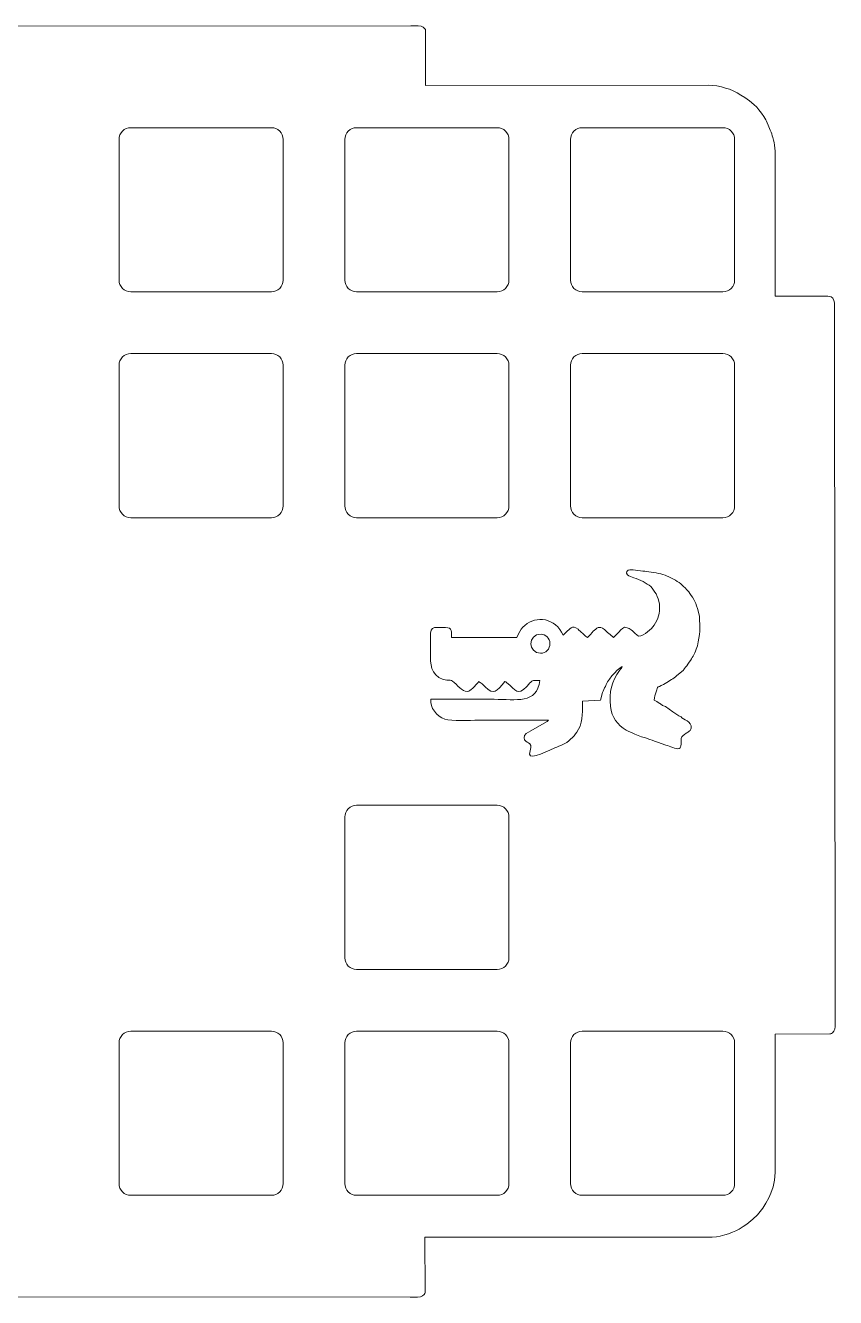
# Model space of a CAD drawing. Header units: centimetres. Extents: x -117 to 79, y -57 to 69.
# Drawn here: x 72.23 to 79.07, y 7.48 to 18.21 of the extents above; entities that cross this region are included whole.
import ezdxf

# ---------------------------------------------------------------- set-up
doc = ezdxf.new("R2010")
doc.units = ezdxf.units.CM
doc.header["$MEASUREMENT"] = 0
doc.layers.add('Layer 1', color=7, linetype='Continuous')

msp = doc.modelspace()

# ---------------------------------------------------------------- linework, layer by layer
at = {"layer": 'Layer 1', "lineweight": 9}
for points, knots in [([(78.55737, 15.94694), (78.55737, 15.94694), (78.55764, 17.15157), (78.55764, 17.15157), (78.55764, 17.15157), (78.55636, 17.17876), (78.55636, 17.17876), (78.55636, 17.17876), (78.55382, 17.20394), (78.55382, 17.20394), (78.55382, 17.20394), (78.5495, 17.22561), (78.5495, 17.22561), (78.5495, 17.22561), (78.54403, 17.24671), (78.54403, 17.24671), (78.54403, 17.24671), (78.53885, 17.26673), (78.53885, 17.26673), (78.53885, 17.26673), (78.53392, 17.28296), (78.53392, 17.28296), (78.53392, 17.28296), (78.52898, 17.29834), (78.52898, 17.29834), (78.52898, 17.29834), (78.52369, 17.31399), (78.52369, 17.31399), (78.52369, 17.31399), (78.51672, 17.33078), (78.51672, 17.33078), (78.51672, 17.33078), (78.5104, 17.34525), (78.5104, 17.34525), (78.5104, 17.34525), (78.50382, 17.35939), (78.50382, 17.35939), (78.50382, 17.35939), (78.49791, 17.37227), (78.49791, 17.37227), (78.49791, 17.37227), (78.49162, 17.39117), (78.49162, 17.39117), (78.49162, 17.39117), (78.4837, 17.40697), (78.4837, 17.40697), (78.4837, 17.40697), (78.47857, 17.41751), (78.47857, 17.41751), (78.47857, 17.41751), (78.47148, 17.4305), (78.47148, 17.4305), (78.47148, 17.4305), (78.46125, 17.44649), (78.46125, 17.44649), (78.46125, 17.44649), (78.44234, 17.47219), (78.44234, 17.47219), (78.44234, 17.47219), (78.42036, 17.50221), (78.42036, 17.50221), (78.42036, 17.50221), (78.4029, 17.52344), (78.4029, 17.52344), (78.4029, 17.52344), (78.37913, 17.54667), (78.37913, 17.54667), (78.37913, 17.54667), (78.34242, 17.57824), (78.34242, 17.57824), (78.34242, 17.57824), (78.30236, 17.60507), (78.30236, 17.60507), (78.30236, 17.60507), (78.26813, 17.62647), (78.26813, 17.62647), (78.26813, 17.62647), (78.23668, 17.64514), (78.23668, 17.64514), (78.23668, 17.64514), (78.20322, 17.66193), (78.20322, 17.66193), (78.20322, 17.66193), (78.17137, 17.67501), (78.17137, 17.67501), (78.17137, 17.67501), (78.1394, 17.6855), (78.1394, 17.6855), (78.1394, 17.6855), (78.10536, 17.69482), (78.10536, 17.69482), (78.10536, 17.69482), (78.06477, 17.70357), (78.06477, 17.70357), (78.06477, 17.70357), (78.03068, 17.70646), (78.03068, 17.70646), (78.03068, 17.70646), (77.99763, 17.70826), (77.99763, 17.70826), (77.99763, 17.70826), (75.60602, 17.70791), (75.60602, 17.70791), (75.60602, 17.70791), (75.60819, 18.16587), (75.60819, 18.16587), (75.60822, 18.17857), (75.6102, 18.17963), (75.58624, 18.19953), (75.5697, 18.21327), (75.52818, 18.20943), (75.48252, 18.20943), (75.48252, 18.20943), (70.30093, 18.20698), (70.30093, 18.20698), (70.25528, 18.20699), (70.25241, 18.2106), (70.22012, 18.20164), (70.18784, 18.19268), (70.18494, 18.16266), (70.18491, 18.14996), (70.18491, 18.14996), (70.18491, 17.70876), (70.18491, 17.70876), (70.18491, 17.70876), (70.15019, 17.70895), (70.15019, 17.70895)], [0, 0, 0, 0, 0.02380952, 0.02380952, 0.02380952, 0.04761905, 0.04761905, 0.04761905, 0.07142857, 0.07142857, 0.07142857, 0.0952381, 0.0952381, 0.0952381, 0.11904762, 0.11904762, 0.11904762, 0.14285714, 0.14285714, 0.14285714, 0.16666667, 0.16666667, 0.16666667, 0.19047619, 0.19047619, 0.19047619, 0.21428571, 0.21428571, 0.21428571, 0.23809524, 0.23809524, 0.23809524, 0.26190476, 0.26190476, 0.26190476, 0.28571429, 0.28571429, 0.28571429, 0.30952381, 0.30952381, 0.30952381, 0.33333333, 0.33333333, 0.33333333, 0.35714286, 0.35714286, 0.35714286, 0.38095238, 0.38095238, 0.38095238, 0.4047619, 0.4047619, 0.4047619, 0.42857143, 0.42857143, 0.42857143, 0.45238095, 0.45238095, 0.45238095, 0.47619048, 0.47619048, 0.47619048, 0.5, 0.5, 0.5, 0.52380952, 0.52380952, 0.52380952, 0.54761905, 0.54761905, 0.54761905, 0.57142857, 0.57142857, 0.57142857, 0.5952381, 0.5952381, 0.5952381, 0.61904762, 0.61904762, 0.61904762, 0.64285714, 0.64285714, 0.64285714, 0.66666667, 0.66666667, 0.66666667, 0.69047619, 0.69047619, 0.69047619, 0.71428571, 0.71428571, 0.71428571, 0.73809524, 0.73809524, 0.73809524, 0.76190476, 0.76190476, 0.76190476, 0.78571429, 0.78571429, 0.78571429, 0.80952381, 0.80952381, 0.80952381, 0.83333333, 0.83333333, 0.83333333, 0.85714286, 0.85714286, 0.85714286, 0.88095238, 0.88095238, 0.88095238, 0.9047619, 0.9047619, 0.9047619, 0.92857143, 0.92857143, 0.92857143, 0.95238095, 0.95238095, 0.95238095, 0.97619048, 0.97619048, 0.97619048, 1, 1, 1, 1]), ([(73.02125, 17.25215), (73.02125, 17.27836), (73.03164, 17.30352), (73.05017, 17.32207), (73.0687, 17.34062), (73.09396, 17.35105), (73.12017, 17.35107), (73.12017, 17.35107), (74.30721, 17.35107), (74.30721, 17.35107), (74.33343, 17.35109), (74.35858, 17.34068), (74.37713, 17.32216), (74.39568, 17.30363), (74.40612, 17.27836), (74.40614, 17.25215), (74.40614, 17.25215), (74.40614, 16.06511), (74.40614, 16.06511), (74.40615, 16.0389), (74.39575, 16.01374), (74.37722, 15.99519), (74.35869, 15.97664), (74.33343, 15.96621), (74.30721, 15.96619), (74.30721, 15.96619), (73.12017, 15.96619), (73.12017, 15.96619), (73.09396, 15.96617), (73.06881, 15.97658), (73.05026, 15.9951), (73.03171, 16.01363), (73.02127, 16.0389), (73.02125, 16.06511), (73.02125, 16.06511), (73.02125, 17.25215), (73.02125, 17.25215)], [0, 0, 0, 0, 0.08333333, 0.08333333, 0.08333333, 0.16666667, 0.16666667, 0.16666667, 0.25, 0.25, 0.25, 0.33333333, 0.33333333, 0.33333333, 0.41666667, 0.41666667, 0.41666667, 0.5, 0.5, 0.5, 0.58333333, 0.58333333, 0.58333333, 0.66666667, 0.66666667, 0.66666667, 0.75, 0.75, 0.75, 0.83333333, 0.83333333, 0.83333333, 0.91666667, 0.91666667, 0.91666667, 1, 1, 1, 1]), ([(74.92625, 17.25215), (74.92625, 17.27836), (74.93664, 17.30352), (74.95517, 17.32207), (74.9737, 17.34062), (74.99896, 17.35105), (75.02517, 17.35107), (75.02517, 17.35107), (76.21221, 17.35107), (76.21221, 17.35107), (76.23843, 17.35109), (76.26358, 17.34068), (76.28213, 17.32216), (76.30068, 17.30363), (76.31112, 17.27836), (76.31113, 17.25215), (76.31113, 17.25215), (76.31114, 16.06511), (76.31114, 16.06511), (76.31115, 16.0389), (76.30075, 16.01374), (76.28222, 15.99519), (76.26369, 15.97664), (76.23843, 15.96621), (76.21221, 15.96619), (76.21221, 15.96619), (75.02517, 15.96619), (75.02517, 15.96619), (74.99896, 15.96617), (74.97381, 15.97658), (74.95526, 15.9951), (74.93671, 16.01363), (74.92627, 16.0389), (74.92625, 16.06511), (74.92625, 16.06511), (74.92625, 17.25215), (74.92625, 17.25215)], [0, 0, 0, 0, 0.08333333, 0.08333333, 0.08333333, 0.16666667, 0.16666667, 0.16666667, 0.25, 0.25, 0.25, 0.33333333, 0.33333333, 0.33333333, 0.41666667, 0.41666667, 0.41666667, 0.5, 0.5, 0.5, 0.58333333, 0.58333333, 0.58333333, 0.66666667, 0.66666667, 0.66666667, 0.75, 0.75, 0.75, 0.83333333, 0.83333333, 0.83333333, 0.91666667, 0.91666667, 0.91666667, 1, 1, 1, 1]), ([(76.83125, 17.25215), (76.83125, 17.27836), (76.84164, 17.30352), (76.86017, 17.32207), (76.8787, 17.34062), (76.90396, 17.35105), (76.93017, 17.35107), (76.93017, 17.35107), (78.11721, 17.35107), (78.11721, 17.35107), (78.14343, 17.35109), (78.16858, 17.34068), (78.18713, 17.32216), (78.20568, 17.30363), (78.21612, 17.27836), (78.21614, 17.25215), (78.21614, 17.25215), (78.21614, 16.06511), (78.21614, 16.06511), (78.21615, 16.0389), (78.20575, 16.01374), (78.18722, 15.99519), (78.16869, 15.97664), (78.14343, 15.96621), (78.11721, 15.96619), (78.11721, 15.96619), (76.93017, 15.96619), (76.93017, 15.96619), (76.90396, 15.96617), (76.87881, 15.97658), (76.86026, 15.9951), (76.84171, 16.01363), (76.83127, 16.0389), (76.83125, 16.06511), (76.83125, 16.06511), (76.83125, 17.25215), (76.83125, 17.25215)], [0, 0, 0, 0, 0.08333333, 0.08333333, 0.08333333, 0.16666667, 0.16666667, 0.16666667, 0.25, 0.25, 0.25, 0.33333333, 0.33333333, 0.33333333, 0.41666667, 0.41666667, 0.41666667, 0.5, 0.5, 0.5, 0.58333333, 0.58333333, 0.58333333, 0.66666667, 0.66666667, 0.66666667, 0.75, 0.75, 0.75, 0.83333333, 0.83333333, 0.83333333, 0.91666667, 0.91666667, 0.91666667, 1, 1, 1, 1]), ([(75.62106, 7.99218), (75.62106, 7.99218), (78.02526, 7.99246), (78.02526, 7.99246), (78.02526, 7.99246), (78.06388, 7.995), (78.06388, 7.995), (78.06388, 7.995), (78.09437, 8.00143), (78.09437, 8.00143), (78.09437, 8.00143), (78.13294, 8.01358), (78.13294, 8.01358), (78.13294, 8.01358), (78.16318, 8.02047), (78.16318, 8.02047), (78.16318, 8.02047), (78.19883, 8.03486), (78.19883, 8.03486), (78.19883, 8.03486), (78.22719, 8.04714), (78.22719, 8.04714), (78.22719, 8.04714), (78.25508, 8.06193), (78.25508, 8.06193), (78.25508, 8.06193), (78.28923, 8.08263), (78.28923, 8.08263), (78.28923, 8.08263), (78.31916, 8.10334), (78.31916, 8.10334), (78.31916, 8.10334), (78.36847, 8.14369), (78.36847, 8.14369), (78.36847, 8.14369), (78.40816, 8.18079), (78.40816, 8.18079), (78.40816, 8.18079), (78.45378, 8.23783), (78.45378, 8.23783), (78.45378, 8.23783), (78.47933, 8.27987), (78.47933, 8.27987), (78.47933, 8.27987), (78.50389, 8.32462), (78.50389, 8.32462), (78.50389, 8.32462), (78.52257, 8.36358), (78.52257, 8.36358), (78.52257, 8.36358), (78.54168, 8.4184), (78.54168, 8.4184), (78.54168, 8.4184), (78.55258, 8.47452), (78.55258, 8.47452), (78.55258, 8.47452), (78.55729, 8.53808), (78.55729, 8.53808), (78.55729, 8.53808), (78.55741, 9.70399), (78.55741, 9.70399), (78.55741, 9.70399), (79.02052, 9.70843), (79.02052, 9.70843), (79.03322, 9.7084), (79.03428, 9.70643), (79.05418, 9.73038), (79.06791, 9.74692), (79.06408, 9.78844), (79.06408, 9.8341), (79.06408, 9.8341), (79.05955, 15.81342), (79.05955, 15.81342), (79.05956, 15.85907), (79.06316, 15.86195), (79.05421, 15.89423), (79.04526, 15.9265), (79.01523, 15.92941), (79.00253, 15.92944), (79.00253, 15.92944), (78.5573, 15.92944), (78.5573, 15.92944), (78.5573, 15.92944), (78.55738, 15.94839), (78.55738, 15.94839)], [0, 0, 0, 0, 0.03571429, 0.03571429, 0.03571429, 0.07142857, 0.07142857, 0.07142857, 0.10714286, 0.10714286, 0.10714286, 0.14285714, 0.14285714, 0.14285714, 0.17857143, 0.17857143, 0.17857143, 0.21428571, 0.21428571, 0.21428571, 0.25, 0.25, 0.25, 0.28571429, 0.28571429, 0.28571429, 0.32142857, 0.32142857, 0.32142857, 0.35714286, 0.35714286, 0.35714286, 0.39285714, 0.39285714, 0.39285714, 0.42857143, 0.42857143, 0.42857143, 0.46428571, 0.46428571, 0.46428571, 0.5, 0.5, 0.5, 0.53571429, 0.53571429, 0.53571429, 0.57142857, 0.57142857, 0.57142857, 0.60714286, 0.60714286, 0.60714286, 0.64285714, 0.64285714, 0.64285714, 0.67857143, 0.67857143, 0.67857143, 0.71428571, 0.71428571, 0.71428571, 0.75, 0.75, 0.75, 0.78571429, 0.78571429, 0.78571429, 0.82142857, 0.82142857, 0.82142857, 0.85714286, 0.85714286, 0.85714286, 0.89285714, 0.89285714, 0.89285714, 0.92857143, 0.92857143, 0.92857143, 0.96428571, 0.96428571, 0.96428571, 1, 1, 1, 1]), ([(73.02125, 15.34715), (73.02125, 15.34715), (73.02125, 14.16011), (73.02125, 14.16011), (73.02127, 14.13386), (73.03172, 14.10869), (73.0503, 14.09013), (73.06886, 14.07159), (73.09393, 14.06117), (73.12017, 14.06119), (73.12017, 14.06119), (74.30721, 14.06119), (74.30721, 14.06119), (74.33346, 14.06121), (74.35863, 14.07166), (74.37718, 14.09022), (74.39574, 14.1088), (74.40615, 14.13386), (74.40614, 14.16011), (74.40614, 14.16011), (74.40614, 15.34715), (74.40614, 15.34715), (74.40612, 15.3734), (74.39567, 15.39857), (74.37709, 15.41713), (74.35853, 15.43567), (74.33346, 15.44609), (74.30721, 15.44607), (74.30721, 15.44607), (73.12017, 15.44607), (73.12017, 15.44607), (73.09393, 15.44605), (73.06876, 15.4356), (73.05021, 15.41704), (73.03165, 15.39846), (73.02125, 15.3734), (73.02125, 15.34715)], [0, 0, 0, 0, 0.08333333, 0.08333333, 0.08333333, 0.16666667, 0.16666667, 0.16666667, 0.25, 0.25, 0.25, 0.33333333, 0.33333333, 0.33333333, 0.41666667, 0.41666667, 0.41666667, 0.5, 0.5, 0.5, 0.58333333, 0.58333333, 0.58333333, 0.66666667, 0.66666667, 0.66666667, 0.75, 0.75, 0.75, 0.83333333, 0.83333333, 0.83333333, 0.91666667, 0.91666667, 0.91666667, 1, 1, 1, 1]), ([(74.92625, 15.34715), (74.92625, 15.34715), (74.92625, 14.16011), (74.92625, 14.16011), (74.92627, 14.13386), (74.93672, 14.10869), (74.95529, 14.09013), (74.97386, 14.07159), (74.99893, 14.06117), (75.02517, 14.06119), (75.02517, 14.06119), (76.21221, 14.06119), (76.21221, 14.06119), (76.23846, 14.06121), (76.26364, 14.07166), (76.28219, 14.09022), (76.30074, 14.1088), (76.31115, 14.13386), (76.31113, 14.16011), (76.31113, 14.16011), (76.31113, 15.34715), (76.31113, 15.34715), (76.31112, 15.3734), (76.30067, 15.39857), (76.2821, 15.41713), (76.26353, 15.43567), (76.23846, 15.44609), (76.21221, 15.44607), (76.21221, 15.44607), (75.02517, 15.44607), (75.02517, 15.44607), (74.99893, 15.44605), (74.97375, 15.4356), (74.9552, 15.41704), (74.93665, 15.39846), (74.92624, 15.3734), (74.92625, 15.34715)], [0, 0, 0, 0, 0.08333333, 0.08333333, 0.08333333, 0.16666667, 0.16666667, 0.16666667, 0.25, 0.25, 0.25, 0.33333333, 0.33333333, 0.33333333, 0.41666667, 0.41666667, 0.41666667, 0.5, 0.5, 0.5, 0.58333333, 0.58333333, 0.58333333, 0.66666667, 0.66666667, 0.66666667, 0.75, 0.75, 0.75, 0.83333333, 0.83333333, 0.83333333, 0.91666667, 0.91666667, 0.91666667, 1, 1, 1, 1]), ([(76.83125, 15.34715), (76.83125, 15.37336), (76.84164, 15.39852), (76.86017, 15.41707), (76.8787, 15.43562), (76.90396, 15.44605), (76.93017, 15.44607), (76.93017, 15.44607), (78.11721, 15.44607), (78.11721, 15.44607), (78.14343, 15.44609), (78.16858, 15.43568), (78.18713, 15.41716), (78.20568, 15.39863), (78.21612, 15.37336), (78.21614, 15.34715), (78.21614, 15.34715), (78.21614, 14.16011), (78.21614, 14.16011), (78.21615, 14.1339), (78.20575, 14.10874), (78.18722, 14.09019), (78.16869, 14.07164), (78.14343, 14.06121), (78.11721, 14.06119), (78.11721, 14.06119), (76.93017, 14.06119), (76.93017, 14.06119), (76.90396, 14.06117), (76.87881, 14.07158), (76.86026, 14.0901), (76.84171, 14.10863), (76.83127, 14.1339), (76.83125, 14.16011), (76.83125, 14.16011), (76.83125, 15.34715), (76.83125, 15.34715)], [0, 0, 0, 0, 0.08333333, 0.08333333, 0.08333333, 0.16666667, 0.16666667, 0.16666667, 0.25, 0.25, 0.25, 0.33333333, 0.33333333, 0.33333333, 0.41666667, 0.41666667, 0.41666667, 0.5, 0.5, 0.5, 0.58333333, 0.58333333, 0.58333333, 0.66666667, 0.66666667, 0.66666667, 0.75, 0.75, 0.75, 0.83333333, 0.83333333, 0.83333333, 0.91666667, 0.91666667, 0.91666667, 1, 1, 1, 1]), ([(77.47067, 13.60762), (77.49885, 13.60593), (77.52769, 13.60114), (77.55321, 13.59658), (77.58105, 13.59159), (77.60399, 13.58202), (77.6306, 13.57702), (77.6348, 13.57266), (77.68531, 13.55375), (77.7005, 13.54419), (77.72412, 13.52932), (77.74147, 13.51696), (77.76285, 13.50396), (77.77622, 13.48803), (77.793, 13.47847), (77.81371, 13.45304), (77.81371, 13.45304), (77.82841, 13.43738), (77.82841, 13.43738), (77.84242, 13.41492), (77.85508, 13.39748), (77.87041, 13.37204), (77.88415, 13.34924), (77.89275, 13.3251), (77.90165, 13.29663), (77.90165, 13.29663), (77.91835, 13.23204), (77.91835, 13.23204), (77.92423, 13.12855), (77.92551, 13.07787), (77.90187, 12.98119), (77.89368, 12.966), (77.88761, 12.93858), (77.88018, 12.92235), (77.87266, 12.9059), (77.86023, 12.8829), (77.85253, 12.87037), (77.83093, 12.83523), (77.78833, 12.78395), (77.78455, 12.77583), (77.78455, 12.77583), (77.73932, 12.7389), (77.73932, 12.7389), (77.7244, 12.72675), (77.70687, 12.71377), (77.69584, 12.70341), (77.67773, 12.69379), (77.66144, 12.68137), (77.6434, 12.67068), (77.55629, 12.61904), (77.56941, 12.65032), (77.55328, 12.59211), (77.54666, 12.56822), (77.5385, 12.54845), (77.53583, 12.52353), (77.55294, 12.51551), (77.56732, 12.50553), (77.58365, 12.49448), (77.59124, 12.48934), (77.59995, 12.48359), (77.6079, 12.47861), (77.6079, 12.47861), (77.63158, 12.46798), (77.63158, 12.46798), (77.63158, 12.46798), (77.6945, 12.42287), (77.6945, 12.42287), (77.71817, 12.40931), (77.73768, 12.39088), (77.76389, 12.38109), (77.77497, 12.35947), (77.85889, 12.34488), (77.85063, 12.28504), (77.84133, 12.27196), (77.84637, 12.27198), (77.83176, 12.26023), (77.82529, 12.25503), (77.81454, 12.24816), (77.80846, 12.24354), (77.78748, 12.22759), (77.77175, 12.22016), (77.7644, 12.19921), (77.76331, 12.18335), (77.76421, 12.16622), (77.7637, 12.15007), (77.76308, 12.13), (77.7615, 12.12144), (77.74744, 12.11347), (77.72509, 12.1049), (77.66455, 12.13645), (77.63672, 12.14217), (77.63672, 12.14217), (77.564, 12.16761), (77.564, 12.16761), (77.55304, 12.17422), (77.44707, 12.21066), (77.43151, 12.21401), (77.43151, 12.21401), (77.37294, 12.23425), (77.37294, 12.23425), (77.35214, 12.24688), (77.32175, 12.25711), (77.30111, 12.26962), (77.22797, 12.31393), (77.17956, 12.37419), (77.16873, 12.47045), (77.15524, 12.59037), (77.1771, 12.68045), (77.24371, 12.77251), (77.25654, 12.79024), (77.26119, 12.79056), (77.26778, 12.8056), (77.21843, 12.78043), (77.13068, 12.67609), (77.12632, 12.63702), (77.11361, 12.62799), (77.10633, 12.5999), (77.10238, 12.58576), (77.10238, 12.58576), (77.08418, 12.52226), (77.08418, 12.52226), (77.08418, 12.52226), (76.93157, 12.51465), (76.93157, 12.51465), (76.93157, 12.47609), (76.93298, 12.43493), (76.93001, 12.39806), (76.92612, 12.34974), (76.91211, 12.31253), (76.91231, 12.30207), (76.91231, 12.30207), (76.88327, 12.25329), (76.88327, 12.25329), (76.85776, 12.21248), (76.81176, 12.16602), (76.76563, 12.148), (76.74432, 12.1395), (76.72084, 12.12869), (76.69753, 12.1192), (76.59103, 12.07584), (76.45863, 12.00233), (76.49078, 12.09511), (76.52089, 12.18198), (76.44269, 12.1485), (76.43917, 12.20378), (76.43701, 12.23786), (76.47266, 12.24877), (76.49608, 12.2628), (76.49608, 12.2628), (76.62872, 12.33867), (76.62872, 12.33867), (76.63775, 12.34412), (76.63188, 12.34012), (76.63701, 12.34447), (76.64431, 12.35066), (76.63805, 12.34418), (76.64426, 12.35264), (76.44887, 12.35713), (76.24927, 12.35219), (76.05333, 12.35274), (75.98586, 12.35293), (75.82575, 12.34531), (75.77169, 12.36206), (75.70028, 12.38418), (75.64388, 12.46179), (75.65187, 12.52955), (75.83012, 12.52955), (76.00837, 12.52955), (76.18662, 12.52955), (76.36993, 12.52955), (76.55057, 12.48703), (76.57164, 12.68841), (76.51138, 12.68841), (76.51888, 12.6956), (76.4856, 12.66454), (76.47596, 12.65554), (76.47061, 12.64657), (76.46055, 12.63611), (76.38113, 12.55351), (76.37237, 12.60897), (76.29304, 12.66997), (76.27936, 12.68048), (76.29419, 12.67315), (76.27779, 12.67952), (76.20563, 12.59774), (76.18608, 12.55962), (76.11182, 12.63545), (76.09956, 12.64797), (76.07113, 12.67494), (76.05563, 12.67952), (76.04864, 12.66644), (75.99376, 12.60686), (75.97364, 12.59862), (75.93328, 12.58208), (75.89122, 12.63403), (75.84952, 12.67104), (75.80922, 12.70682), (75.80984, 12.68017), (75.75626, 12.69777), (75.64717, 12.73361), (75.64841, 12.83418), (75.64939, 12.91452), (75.65226, 13.15065), (75.62739, 13.13569), (75.75121, 13.13622), (75.82934, 13.13655), (75.82769, 13.12728), (75.82769, 13.05006), (75.82769, 13.05006), (76.37767, 13.05037), (76.37767, 13.05037), (76.37767, 13.05037), (76.39196, 13.08277), (76.39196, 13.08277), (76.40375, 13.10863), (76.42399, 13.13491), (76.44512, 13.15347), (76.54123, 13.23791), (76.70437, 13.21712), (76.76866, 13.07003), (76.77908, 13.07883), (76.78572, 13.0876), (76.79639, 13.09964), (76.8252, 13.11781), (76.84138, 13.16187), (76.89443, 13.12027), (76.90953, 13.10843), (76.95926, 13.05771), (76.97305, 13.05151), (76.98394, 13.06085), (77.01644, 13.09346), (77.02341, 13.10451), (77.05242, 13.12885), (77.07238, 13.15511), (77.11835, 13.11759), (77.1381, 13.10146), (77.16904, 13.0682), (77.1952, 13.05167), (77.1952, 13.05167), (77.23901, 13.09722), (77.23901, 13.09722), (77.2655, 13.12673), (77.27875, 13.13007), (77.28647, 13.13889), (77.35349, 13.12687), (77.36201, 13.08952), (77.40402, 13.06136), (77.45513, 13.06974), (77.51452, 13.12134), (77.53691, 13.15512), (77.57339, 13.21016), (77.58704, 13.24781), (77.58127, 13.3322), (77.57386, 13.37016), (77.56992, 13.38831), (77.55303, 13.41872), (77.5429, 13.43698), (77.52297, 13.46608), (77.50766, 13.48004), (77.47475, 13.51004), (77.41835, 13.53728), (77.36404, 13.55433), (77.35268, 13.55877), (77.31986, 13.56977), (77.31232, 13.57829), (77.29458, 13.59829), (77.30883, 13.62049), (77.33268, 13.62261), (77.35117, 13.62424), (77.44925, 13.61145), (77.47067, 13.60762)], [0, 0, 0, 0, 0.01111111, 0.01111111, 0.01111111, 0.02222222, 0.02222222, 0.02222222, 0.03333333, 0.03333333, 0.03333333, 0.04444444, 0.04444444, 0.04444444, 0.05555556, 0.05555556, 0.05555556, 0.06666667, 0.06666667, 0.06666667, 0.07777778, 0.07777778, 0.07777778, 0.08888889, 0.08888889, 0.08888889, 0.1, 0.1, 0.1, 0.11111111, 0.11111111, 0.11111111, 0.12222222, 0.12222222, 0.12222222, 0.13333333, 0.13333333, 0.13333333, 0.14444444, 0.14444444, 0.14444444, 0.15555556, 0.15555556, 0.15555556, 0.16666667, 0.16666667, 0.16666667, 0.17777778, 0.17777778, 0.17777778, 0.18888889, 0.18888889, 0.18888889, 0.2, 0.2, 0.2, 0.21111111, 0.21111111, 0.21111111, 0.22222222, 0.22222222, 0.22222222, 0.23333333, 0.23333333, 0.23333333, 0.24444444, 0.24444444, 0.24444444, 0.25555556, 0.25555556, 0.25555556, 0.26666667, 0.26666667, 0.26666667, 0.27777778, 0.27777778, 0.27777778, 0.28888889, 0.28888889, 0.28888889, 0.3, 0.3, 0.3, 0.31111111, 0.31111111, 0.31111111, 0.32222222, 0.32222222, 0.32222222, 0.33333333, 0.33333333, 0.33333333, 0.34444444, 0.34444444, 0.34444444, 0.35555556, 0.35555556, 0.35555556, 0.36666667, 0.36666667, 0.36666667, 0.37777778, 0.37777778, 0.37777778, 0.38888889, 0.38888889, 0.38888889, 0.4, 0.4, 0.4, 0.41111111, 0.41111111, 0.41111111, 0.42222222, 0.42222222, 0.42222222, 0.43333333, 0.43333333, 0.43333333, 0.44444444, 0.44444444, 0.44444444, 0.45555556, 0.45555556, 0.45555556, 0.46666667, 0.46666667, 0.46666667, 0.47777778, 0.47777778, 0.47777778, 0.48888889, 0.48888889, 0.48888889, 0.5, 0.5, 0.5, 0.51111111, 0.51111111, 0.51111111, 0.52222222, 0.52222222, 0.52222222, 0.53333333, 0.53333333, 0.53333333, 0.54444444, 0.54444444, 0.54444444, 0.55555556, 0.55555556, 0.55555556, 0.56666667, 0.56666667, 0.56666667, 0.57777778, 0.57777778, 0.57777778, 0.58888889, 0.58888889, 0.58888889, 0.6, 0.6, 0.6, 0.61111111, 0.61111111, 0.61111111, 0.62222222, 0.62222222, 0.62222222, 0.63333333, 0.63333333, 0.63333333, 0.64444444, 0.64444444, 0.64444444, 0.65555556, 0.65555556, 0.65555556, 0.66666667, 0.66666667, 0.66666667, 0.67777778, 0.67777778, 0.67777778, 0.68888889, 0.68888889, 0.68888889, 0.7, 0.7, 0.7, 0.71111111, 0.71111111, 0.71111111, 0.72222222, 0.72222222, 0.72222222, 0.73333333, 0.73333333, 0.73333333, 0.74444444, 0.74444444, 0.74444444, 0.75555556, 0.75555556, 0.75555556, 0.76666667, 0.76666667, 0.76666667, 0.77777778, 0.77777778, 0.77777778, 0.78888889, 0.78888889, 0.78888889, 0.8, 0.8, 0.8, 0.81111111, 0.81111111, 0.81111111, 0.82222222, 0.82222222, 0.82222222, 0.83333333, 0.83333333, 0.83333333, 0.84444444, 0.84444444, 0.84444444, 0.85555556, 0.85555556, 0.85555556, 0.86666667, 0.86666667, 0.86666667, 0.87777778, 0.87777778, 0.87777778, 0.88888889, 0.88888889, 0.88888889, 0.9, 0.9, 0.9, 0.91111111, 0.91111111, 0.91111111, 0.92222222, 0.92222222, 0.92222222, 0.93333333, 0.93333333, 0.93333333, 0.94444444, 0.94444444, 0.94444444, 0.95555556, 0.95555556, 0.95555556, 0.96666667, 0.96666667, 0.96666667, 0.97777778, 0.97777778, 0.97777778, 0.98888889, 0.98888889, 0.98888889, 1, 1, 1, 1]), ([(76.65759, 13.00339), (76.65759, 12.95125), (76.62335, 12.91809), (76.57763, 12.91837), (76.47217, 12.919), (76.46782, 13.07892), (76.58205, 13.07892), (76.62064, 13.07892), (76.65759, 13.04424), (76.65759, 13.00339)], [0, 0, 0, 0, 0.33333333, 0.33333333, 0.33333333, 0.66666667, 0.66666667, 0.66666667, 1, 1, 1, 1]), ([(74.92626, 11.53715), (74.92624, 11.56336), (74.93664, 11.58852), (74.95516, 11.60707), (74.97369, 11.62562), (74.99896, 11.63605), (75.02517, 11.63607), (75.02517, 11.63607), (76.21221, 11.63607), (76.21221, 11.63607), (76.23843, 11.63609), (76.26359, 11.62568), (76.28214, 11.60716), (76.30068, 11.58863), (76.31112, 11.56336), (76.31113, 11.53715), (76.31113, 11.53715), (76.31114, 10.35011), (76.31114, 10.35011), (76.31115, 10.3239), (76.30075, 10.29874), (76.28223, 10.28019), (76.2637, 10.26164), (76.23843, 10.25121), (76.21221, 10.25119), (76.21221, 10.25119), (75.02517, 10.25119), (75.02517, 10.25119), (74.99896, 10.25117), (74.9738, 10.26158), (74.95525, 10.2801), (74.93671, 10.29863), (74.92627, 10.3239), (74.92625, 10.35011), (74.92625, 10.35011), (74.92626, 11.53715), (74.92626, 11.53715)], [0, 0, 0, 0, 0.08333333, 0.08333333, 0.08333333, 0.16666667, 0.16666667, 0.16666667, 0.25, 0.25, 0.25, 0.33333333, 0.33333333, 0.33333333, 0.41666667, 0.41666667, 0.41666667, 0.5, 0.5, 0.5, 0.58333333, 0.58333333, 0.58333333, 0.66666667, 0.66666667, 0.66666667, 0.75, 0.75, 0.75, 0.83333333, 0.83333333, 0.83333333, 0.91666667, 0.91666667, 0.91666667, 1, 1, 1, 1]), ([(73.02125, 9.63215), (73.02125, 9.65836), (73.03164, 9.68352), (73.05017, 9.70207), (73.0687, 9.72062), (73.09396, 9.73105), (73.12017, 9.73107), (73.12017, 9.73107), (74.30721, 9.73107), (74.30721, 9.73107), (74.33343, 9.73109), (74.35858, 9.72068), (74.37713, 9.70216), (74.39568, 9.68363), (74.40612, 9.65836), (74.40614, 9.63215), (74.40614, 9.63215), (74.40614, 8.44511), (74.40614, 8.44511), (74.40615, 8.4189), (74.39575, 8.39374), (74.37722, 8.37519), (74.35869, 8.35664), (74.33343, 8.34621), (74.30721, 8.34619), (74.30721, 8.34619), (73.12017, 8.34619), (73.12017, 8.34619), (73.09396, 8.34617), (73.06881, 8.35658), (73.05026, 8.3751), (73.03171, 8.39363), (73.02127, 8.4189), (73.02125, 8.44511), (73.02125, 8.44511), (73.02125, 9.63215), (73.02125, 9.63215)], [0, 0, 0, 0, 0.08333333, 0.08333333, 0.08333333, 0.16666667, 0.16666667, 0.16666667, 0.25, 0.25, 0.25, 0.33333333, 0.33333333, 0.33333333, 0.41666667, 0.41666667, 0.41666667, 0.5, 0.5, 0.5, 0.58333333, 0.58333333, 0.58333333, 0.66666667, 0.66666667, 0.66666667, 0.75, 0.75, 0.75, 0.83333333, 0.83333333, 0.83333333, 0.91666667, 0.91666667, 0.91666667, 1, 1, 1, 1]), ([(74.92626, 9.63215), (74.92624, 9.65836), (74.93664, 9.68352), (74.95516, 9.70207), (74.97369, 9.72062), (74.99896, 9.73105), (75.02517, 9.73107), (75.02517, 9.73107), (76.21221, 9.73107), (76.21221, 9.73107), (76.23843, 9.73109), (76.26359, 9.72068), (76.28214, 9.70216), (76.30068, 9.68363), (76.31112, 9.65836), (76.31113, 9.63215), (76.31113, 9.63215), (76.31114, 8.44511), (76.31114, 8.44511), (76.31115, 8.4189), (76.30075, 8.39374), (76.28223, 8.37519), (76.2637, 8.35664), (76.23843, 8.34621), (76.21221, 8.34619), (76.21221, 8.34619), (75.02517, 8.34619), (75.02517, 8.34619), (74.99896, 8.34617), (74.9738, 8.35658), (74.95525, 8.3751), (74.93671, 8.39363), (74.92627, 8.4189), (74.92625, 8.44511), (74.92625, 8.44511), (74.92626, 9.63215), (74.92626, 9.63215)], [0, 0, 0, 0, 0.08333333, 0.08333333, 0.08333333, 0.16666667, 0.16666667, 0.16666667, 0.25, 0.25, 0.25, 0.33333333, 0.33333333, 0.33333333, 0.41666667, 0.41666667, 0.41666667, 0.5, 0.5, 0.5, 0.58333333, 0.58333333, 0.58333333, 0.66666667, 0.66666667, 0.66666667, 0.75, 0.75, 0.75, 0.83333333, 0.83333333, 0.83333333, 0.91666667, 0.91666667, 0.91666667, 1, 1, 1, 1]), ([(76.83125, 9.63215), (76.83125, 9.65836), (76.84164, 9.68352), (76.86017, 9.70207), (76.8787, 9.72062), (76.90396, 9.73105), (76.93017, 9.73107), (76.93017, 9.73107), (78.11721, 9.73107), (78.11721, 9.73107), (78.14343, 9.73109), (78.16858, 9.72068), (78.18713, 9.70216), (78.20568, 9.68363), (78.21612, 9.65836), (78.21614, 9.63215), (78.21614, 9.63215), (78.21614, 8.44511), (78.21614, 8.44511), (78.21615, 8.4189), (78.20575, 8.39374), (78.18722, 8.37519), (78.16869, 8.35664), (78.14343, 8.34621), (78.11721, 8.34619), (78.11721, 8.34619), (76.93017, 8.34619), (76.93017, 8.34619), (76.90396, 8.34617), (76.87881, 8.35658), (76.86026, 8.3751), (76.84171, 8.39363), (76.83127, 8.4189), (76.83125, 8.44511), (76.83125, 8.44511), (76.83125, 9.63215), (76.83125, 9.63215)], [0, 0, 0, 0, 0.08333333, 0.08333333, 0.08333333, 0.16666667, 0.16666667, 0.16666667, 0.25, 0.25, 0.25, 0.33333333, 0.33333333, 0.33333333, 0.41666667, 0.41666667, 0.41666667, 0.5, 0.5, 0.5, 0.58333333, 0.58333333, 0.58333333, 0.66666667, 0.66666667, 0.66666667, 0.75, 0.75, 0.75, 0.83333333, 0.83333333, 0.83333333, 0.91666667, 0.91666667, 0.91666667, 1, 1, 1, 1]), ([(75.62106, 7.99218), (75.62106, 7.99218), (75.60158, 7.9922), (75.60158, 7.9922), (75.60158, 7.9922), (75.60375, 7.53118), (75.60375, 7.53118), (75.60378, 7.51848), (75.60576, 7.51742), (75.5818, 7.49752), (75.56526, 7.48378), (75.52374, 7.48762), (75.47808, 7.48762), (75.47808, 7.48762), (70.29649, 7.49007), (70.29649, 7.49007), (70.25084, 7.49006), (70.24797, 7.48645), (70.21568, 7.49541), (70.1834, 7.50437), (70.1805, 7.53439), (70.18047, 7.54709), (70.18047, 7.54709), (70.18047, 7.99243), (70.18047, 7.99243), (70.18047, 7.99243), (64.08744, 7.99246), (64.08744, 7.99246)], [0, 0, 0, 0, 0.11111111, 0.11111111, 0.11111111, 0.22222222, 0.22222222, 0.22222222, 0.33333333, 0.33333333, 0.33333333, 0.44444444, 0.44444444, 0.44444444, 0.55555556, 0.55555556, 0.55555556, 0.66666667, 0.66666667, 0.66666667, 0.77777778, 0.77777778, 0.77777778, 0.88888889, 0.88888889, 0.88888889, 1, 1, 1, 1])]:
    msp.add_open_spline(points, degree=3, knots=knots, dxfattribs=at)

doc.saveas('drawing.dxf')
